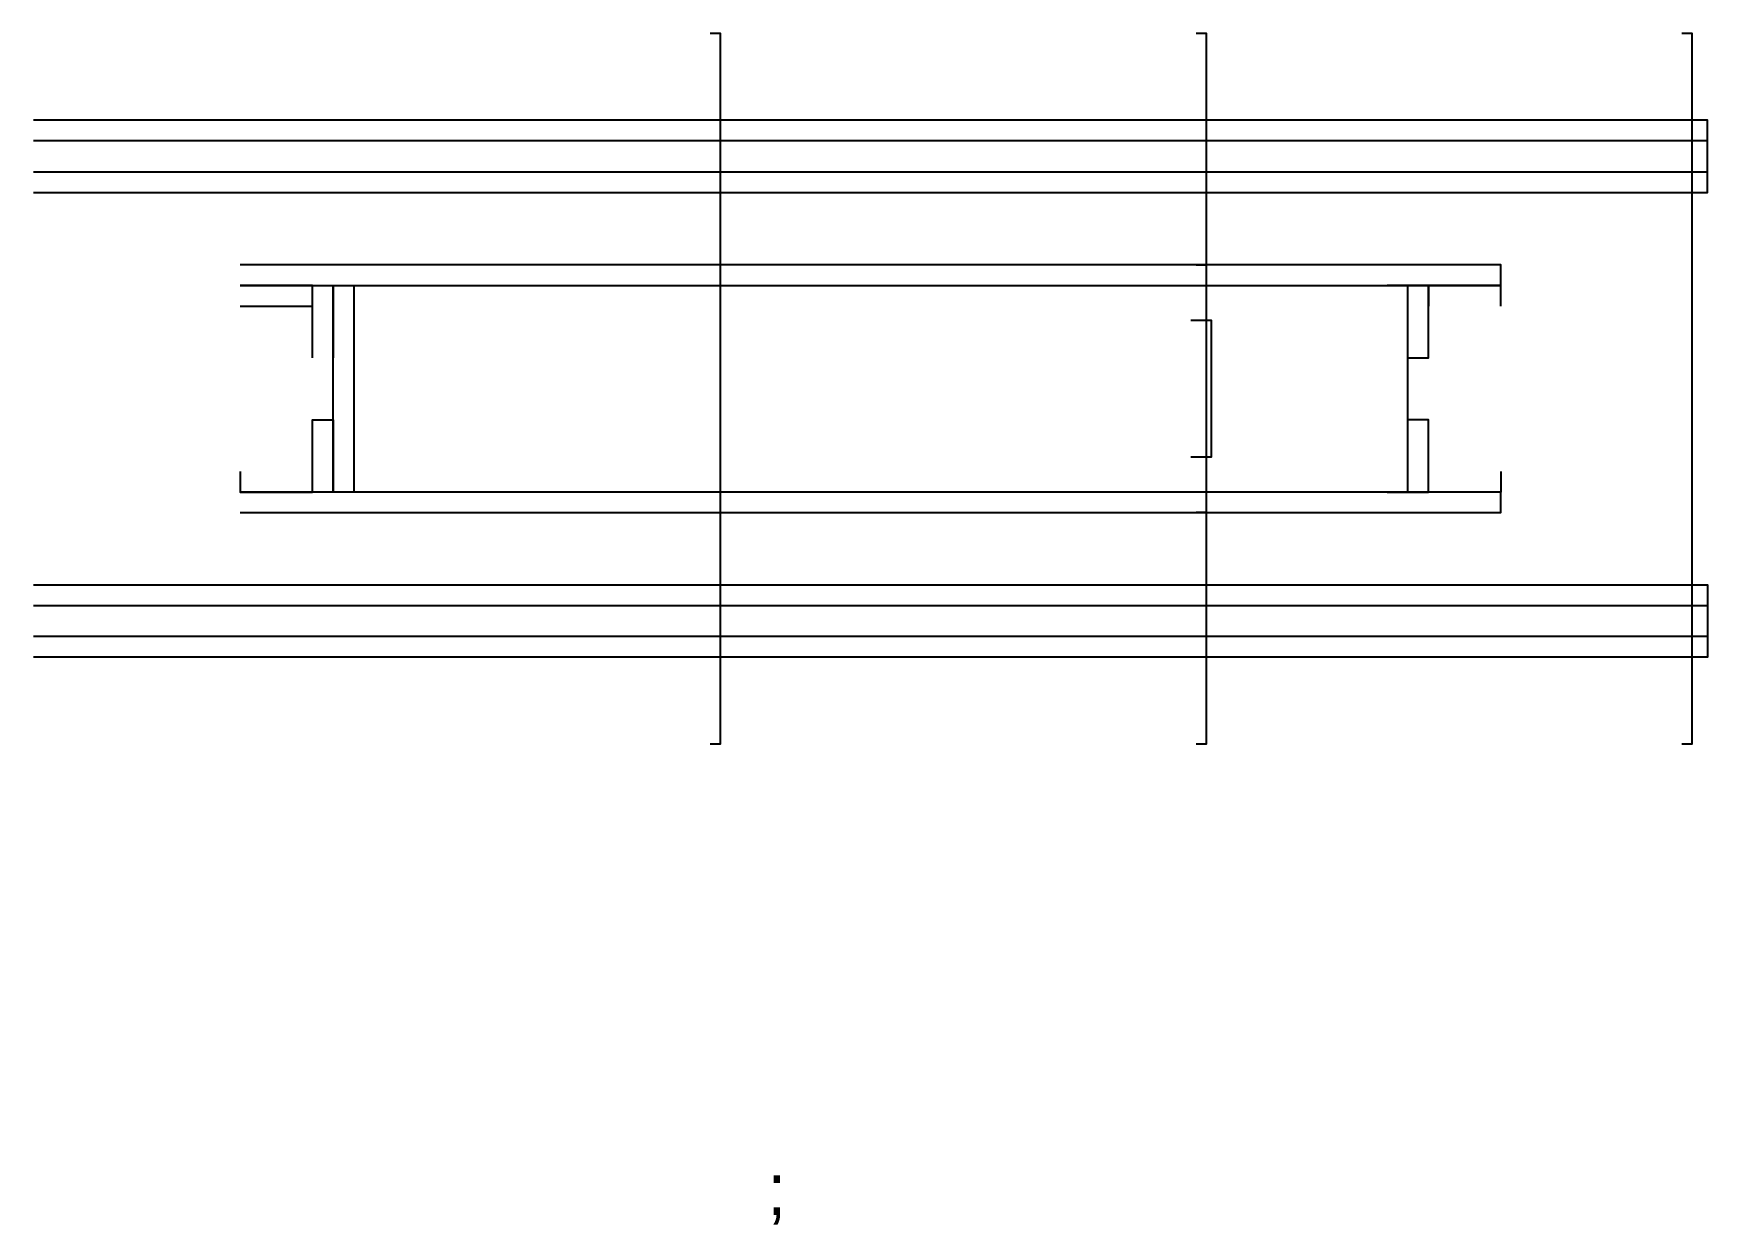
# Model space of a CAD drawing. Header units: metres. Extents: x -71 to 91, y -1 to 114.
import ezdxf

# ---------------------------------------------------------------- set-up
doc = ezdxf.new("R2010")
doc.units = ezdxf.units.M
doc.layers.add('hachura-chapa', color=7, linetype='Continuous')

msp = doc.modelspace()

# ---------------------------------------------------------------- linework, layer by layer
at = {"layer": 'hachura-chapa'}
for points in [[(-5.5, 45.6), (-4.5, 45.6), (-4.5, 114.4), (-5.5, 114.4)], [(41.5, 92), (42.5, 92), (42.5, 114.4), (41.5, 114.4)], [(88.5, 45.6), (89.5, 45.6), (89.5, 114.4), (88.5, 114.4)], [(-71, 99), (91, 99), (91, 106), (-71, 106)], [(-71, 101), (91, 101), (91, 104), (-71, 104)], [(-51, 90), (71, 90), (71, 92), (-51, 92)], [(41.5, 68), (42.5, 68), (42.5, 92), (41.5, 92)], [(-51, 88), (-44, 88), (-44, 90), (-51, 90)], [(-44, 83), (-44, 90), (-42, 90), (-42, 83)], [(-42, 70), (-42, 90), (-40, 90), (-40, 70)], [(60, 70), (62, 70), (62, 90), (60, 90)], [(62, 83), (64, 83), (64, 90), (62, 90)], [(71, 88), (71, 90), (64, 90), (64, 88)], [(41, 73.4), (43, 73.4), (43, 86.6), (41, 86.6)], [(-44, 70), (-44, 77), (-42, 77), (-42, 70)], [(62, 70), (64, 70), (64, 77), (62, 77)], [(-51, 72), (-51, 70), (-44, 70), (-44, 72)], [(71, 72), (71, 70), (64, 70), (64, 72)], [(-51, 68), (71, 68), (71, 70), (-51, 70)], [(41.5, 45.6), (42.5, 45.6), (42.5, 68), (41.5, 68)], [(-71, 61), (91, 61), (91, 54), (-71, 54)], [(-71, 59), (91, 59), (91, 56), (-71, 56)]]:
    msp.add_lwpolyline(points, dxfattribs=at)

# ---------------------------------------------------------------- texts
msp.add_text(';', height=5, dxfattribs=at).set_placement((0, 0))
msp.add_text(';', height=5, dxfattribs=at).set_placement((0, 0))
msp.add_text(';', height=5, dxfattribs=at).set_placement((0, 0))
msp.add_text(';', height=5, dxfattribs=at).set_placement((0, 0))

doc.saveas('drawing.dxf')
